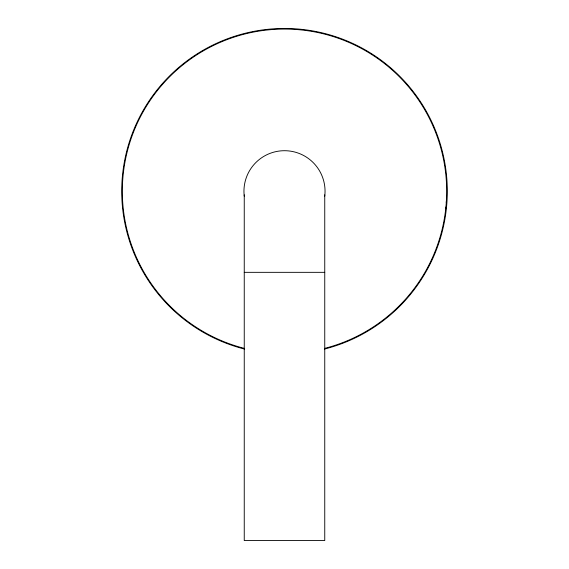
<?xml version="1.0" encoding="UTF-8"?>
<svg xmlns="http://www.w3.org/2000/svg" width="569" height="569" viewBox="0 0 569 569"><rect width="100%" height="100%" fill="white"/><g stroke="black" fill="none" stroke-linecap="round" stroke-linejoin="round"><path stroke-width="0.85" d="M244.25 272.338L324.75 272.338M324.75 194.875L324.75 540.55L244.25 540.55L244.25 194.875M244.606 349.074A162.791 162.791 0 0 1 150.714 98.508A162.791 162.791 0 0 1 418.3 98.508A162.791 162.791 0 0 1 324.401 349.074M244.023 348.292A162.172 162.172 0 0 1 125.657 158.545A162.172 162.172 0 0 1 309.358 30.989A162.172 162.172 0 0 1 445.79 208.204M446.587 196.511A162.172 162.172 0 0 1 446.274 202.656M445.904 207.045A162.172 162.172 0 0 1 324.977 348.292M244.25 196.134A40.541 40.541 0 0 1 284.5 150.707A40.541 40.541 0 0 1 324.75 196.134"/></g></svg>
